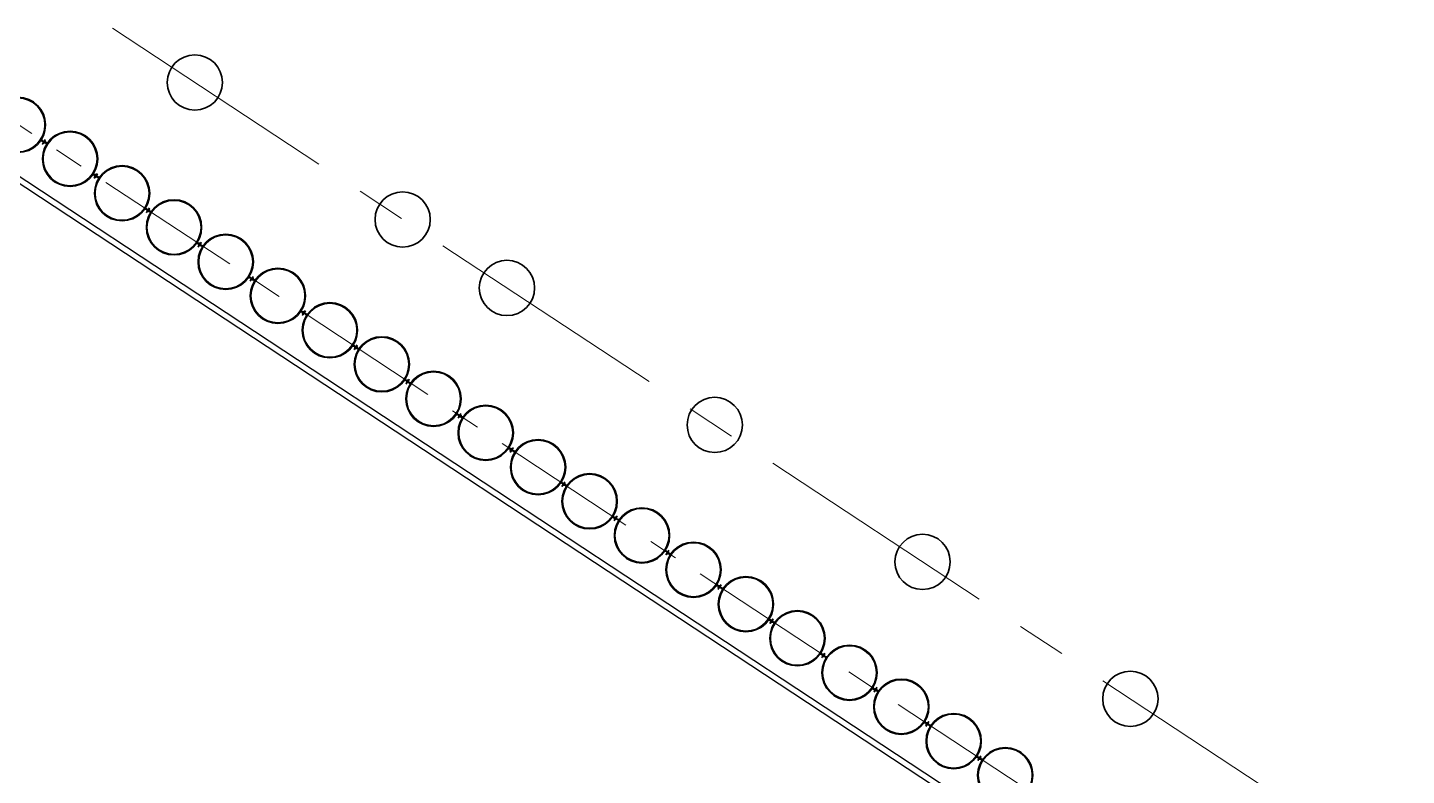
# Model space of a CAD drawing. Header units: millimetres. Extents: x 0 to 581027, y 0 to 6627194.
# Drawn here: x 580752.16 to 580787.59, y 6625571.87 to 6625591.09 of the extents above; entities that cross this region are included whole.
import ezdxf

# ---------------------------------------------------------------- set-up
doc = ezdxf.new("R2010")
doc.units = ezdxf.units.MM
doc.linetypes.add('CENTERX2', pattern=[20.32, 12.7, -2.54, 2.54, -2.54])
doc.linetypes.add('CONTINOUS', pattern=[0])
for name, color, linetype, lineweight in [('ГР_Верх_строение', 250, 'CONTINOUS', 30), ('ГР_Причал 4_фасон_проф_2415', 80, 'Continuous', 25), ('ГР_Причал 4_ШТС7_1а', 20, 'Continuous', 35), ('ГР_Причала 5 уч 2_СО10', 130, 'Continuous', 35), ('ГР_Разбивочная ось', 2, 'CENTERX2', 13), ('ГР_Фасонный профиль 2415', 3, 'Continuous', 35), ('ГР_Фасонный профиль 2416', 60, 'Continuous', 35), ('ГР_ШТС1_1а', 4, 'Continuous', 35), ('ГР_ШТС2_1а', 21, 'Continuous', 35), ('ГР_ШТС3д_1а', 111, 'Continuous', 35)]:
    doc.layers.add(name, color=color, linetype=linetype, lineweight=lineweight)
doc.layers.add('Этап 5.2 верхняя бровка', color=7, linetype='Continuous')
doc.layers.add('Этап 5.2 нижняя бровка', color=7, linetype='Continuous')

msp = doc.modelspace()

# ---------------------------------------------------------------- linework, layer by layer
at = {"layer": 'Defpoints', "ltscale": 0.5, "extrusion": (-3.16225e-05, -2.58101e-05, 1), "elevation": -3.288}
for points in [[(580752.55, 6625588.1), (580752.55, 6625588.1), (580752.55, 6625588.1), (580752.55, 6625588.1), (580752.63, 6625588.22)], [(580753.88, 6625587.22), (580753.88, 6625587.22), (580753.88, 6625587.22), (580753.88, 6625587.22), (580753.96, 6625587.34)], [(580755.22, 6625586.34), (580755.22, 6625586.34), (580755.22, 6625586.34), (580755.22, 6625586.34), (580755.3, 6625586.46)], [(580756.55, 6625585.46), (580756.55, 6625585.46), (580756.55, 6625585.46), (580756.55, 6625585.46), (580756.64, 6625585.58)], [(580757.89, 6625584.58), (580757.89, 6625584.58), (580757.89, 6625584.58), (580757.89, 6625584.58), (580757.97, 6625584.7)], [(580759.23, 6625583.7), (580759.23, 6625583.7), (580759.23, 6625583.7), (580759.23, 6625583.7), (580759.31, 6625583.82)], [(580760.56, 6625582.82), (580760.56, 6625582.82), (580760.56, 6625582.82), (580760.56, 6625582.82), (580760.64, 6625582.94)], [(580761.9, 6625581.94), (580761.9, 6625581.94), (580761.9, 6625581.94), (580761.9, 6625581.94), (580761.98, 6625582.06)], [(580763.23, 6625581.06), (580763.23, 6625581.06), (580763.23, 6625581.06), (580763.23, 6625581.06), (580763.31, 6625581.18)], [(580764.57, 6625580.18), (580764.57, 6625580.18), (580764.57, 6625580.18), (580764.57, 6625580.18), (580764.65, 6625580.3)], [(580765.9, 6625579.3), (580765.9, 6625579.3), (580765.9, 6625579.3), (580765.9, 6625579.3), (580765.98, 6625579.42)], [(580767.24, 6625578.42), (580767.24, 6625578.42), (580767.24, 6625578.42), (580767.24, 6625578.42), (580767.32, 6625578.54)], [(580768.57, 6625577.54), (580768.57, 6625577.54), (580768.57, 6625577.54), (580768.57, 6625577.54), (580768.65, 6625577.66)], [(580769.91, 6625576.66), (580769.91, 6625576.66), (580769.91, 6625576.66), (580769.91, 6625576.66), (580769.99, 6625576.78)], [(580771.24, 6625575.78), (580771.24, 6625575.78), (580771.24, 6625575.78), (580771.24, 6625575.78), (580771.33, 6625575.9)], [(580772.58, 6625574.9), (580772.58, 6625574.9), (580772.58, 6625574.9), (580772.58, 6625574.9), (580772.66, 6625575.02)], [(580773.92, 6625574.02), (580773.92, 6625574.02), (580773.92, 6625574.02), (580773.92, 6625574.02), (580774, 6625574.14)], [(580775.25, 6625573.14), (580775.25, 6625573.14), (580775.25, 6625573.14), (580775.25, 6625573.14), (580775.33, 6625573.26)], [(580776.59, 6625572.26), (580776.59, 6625572.26), (580776.59, 6625572.26), (580776.59, 6625572.26), (580776.67, 6625572.38)]]:
    msp.add_lwpolyline(points, dxfattribs=at)
at = {"layer": 'Defpoints', "ltscale": 0.5, "extrusion": (1.82928e-05, 5.32664e-05, 1), "elevation": 2.993}
for points in [[(580752.55, 6625588.1), (580752.55, 6625588.1), (580752.55, 6625588.1), (580752.55, 6625588.1), (580752.63, 6625588.22)], [(580756.55, 6625585.46), (580756.55, 6625585.46), (580756.55, 6625585.46), (580756.55, 6625585.46), (580756.64, 6625585.58)], [(580757.89, 6625584.58), (580757.89, 6625584.58), (580757.89, 6625584.58), (580757.89, 6625584.58), (580757.97, 6625584.7)], [(580761.9, 6625581.94), (580761.9, 6625581.94), (580761.9, 6625581.94), (580761.9, 6625581.94), (580761.98, 6625582.06)], [(580763.23, 6625581.06), (580763.23, 6625581.06), (580763.23, 6625581.06), (580763.23, 6625581.06), (580763.31, 6625581.18)], [(580772.58, 6625574.9), (580772.58, 6625574.9), (580772.58, 6625574.9), (580772.58, 6625574.9), (580772.66, 6625575.02)], [(580773.92, 6625574.02), (580773.92, 6625574.02), (580773.92, 6625574.02), (580773.92, 6625574.02), (580774, 6625574.14)]]:
    msp.add_lwpolyline(points, dxfattribs=at)
at = {"layer": 'Defpoints', "ltscale": 0.5, "extrusion": (1.66525e-07, 4.28526e-05, 1), "elevation": 1.231}
for points in [[(580753.88, 6625587.22), (580753.88, 6625587.22), (580753.88, 6625587.22), (580753.88, 6625587.22), (580753.97, 6625587.34)], [(580755.22, 6625586.34), (580755.22, 6625586.34), (580755.22, 6625586.34), (580755.22, 6625586.34), (580755.3, 6625586.46)], [(580759.23, 6625583.7), (580759.23, 6625583.7), (580759.23, 6625583.7), (580759.23, 6625583.7), (580759.31, 6625583.82)], [(580760.56, 6625582.82), (580760.56, 6625582.82), (580760.56, 6625582.82), (580760.56, 6625582.82), (580760.64, 6625582.94)], [(580764.57, 6625580.18), (580764.57, 6625580.18), (580764.57, 6625580.18), (580764.57, 6625580.18), (580764.65, 6625580.3)], [(580765.9, 6625579.3), (580765.9, 6625579.3), (580765.9, 6625579.3), (580765.9, 6625579.3), (580765.98, 6625579.42)], [(580769.91, 6625576.66), (580769.91, 6625576.66), (580769.91, 6625576.66), (580769.91, 6625576.66), (580769.99, 6625576.78)], [(580771.24, 6625575.78), (580771.24, 6625575.78), (580771.24, 6625575.78), (580771.24, 6625575.78), (580771.33, 6625575.9)], [(580775.25, 6625573.14), (580775.25, 6625573.14), (580775.25, 6625573.14), (580775.25, 6625573.14), (580775.33, 6625573.26)], [(580776.59, 6625572.26), (580776.59, 6625572.26), (580776.59, 6625572.26), (580776.59, 6625572.26), (580776.67, 6625572.38)]]:
    msp.add_lwpolyline(points, dxfattribs=at)
at = {"layer": 'Defpoints', "ltscale": 0.5, "extrusion": (-4.67312e-06, 9.10275e-06, 1), "elevation": -0.118}
for points in [[(580767.24, 6625578.42), (580767.24, 6625578.42), (580767.24, 6625578.42), (580767.24, 6625578.42), (580767.32, 6625578.54)], [(580768.57, 6625577.54), (580768.57, 6625577.54), (580768.57, 6625577.54), (580768.57, 6625577.54), (580768.65, 6625577.66)]]:
    msp.add_lwpolyline(points, dxfattribs=at)
at = {"layer": 'ГР_Верх_строение', "color": 6, "ltscale": 10, "elevation": 0}
msp.add_lwpolyline([(580875.68, 6625540.31), (580823.2, 6625540.31), (580560.198, 6625713.617)], dxfattribs=at)
at = {"layer": 'ГР_Причал 4_фасон_проф_2415', "extrusion": (-4.67312e-06, 9.10275e-06, 1), "elevation": -0.118}
for points in [[(580767.26, 6625578.48, 0.414214), (580767.26, 6625578.47), (580767.27, 6625578.47, 0.376367), (580767.27, 6625578.47), (580767.27, 6625578.47, -0.57735), (580767.28, 6625578.47), (580767.33, 6625578.44, -0.339454), (580767.34, 6625578.43), (580767.34, 6625578.43, 0.339454), (580767.34, 6625578.42, 0.414214), (580767.35, 6625578.42, -0.135884), (580767.35, 6625578.43, -0.135884), (580767.36, 6625578.45, 0.414214), (580767.36, 6625578.45, 0.339454), (580767.35, 6625578.45), (580767.35, 6625578.45, -0.339454), (580767.34, 6625578.45), (580767.28, 6625578.48, -0.57735), (580767.28, 6625578.49), (580767.29, 6625578.49, 0.287204), (580767.29, 6625578.5), (580767.28, 6625578.5, 0.414214), (580767.27, 6625578.5)], [(580768.62, 6625577.58, -0.414214), (580768.61, 6625577.58), (580768.6, 6625577.58, -0.376367), (580768.61, 6625577.59), (580768.61, 6625577.59, 0.57735), (580768.61, 6625577.6), (580768.55, 6625577.64, 0.339454), (580768.55, 6625577.63), (580768.54, 6625577.63, -0.339454), (580768.53, 6625577.63, -0.414214), (580768.53, 6625577.64, 0.135884), (580768.54, 6625577.65, 0.135884), (580768.55, 6625577.66, -0.414214), (580768.55, 6625577.67, -0.339454), (580768.56, 6625577.65), (580768.56, 6625577.65, 0.339454), (580768.56, 6625577.65), (580768.62, 6625577.61, 0.57735), (580768.62, 6625577.61), (580768.62, 6625577.61, -0.287204), (580768.63, 6625577.62), (580768.63, 6625577.61, -0.414214), (580768.63, 6625577.6)]]:
    msp.add_lwpolyline(points, format="xyb", close=True, dxfattribs=at)
at = {"layer": 'ГР_Причал 4_ШТС7_1а', "extrusion": (-4.67312e-06, 9.10275e-06, 1)}
for radius in [0.71, 0.694]:
    msp.add_circle((580767.95, 6625578.04, -0.12), radius, dxfattribs=at)
at = {"layer": 'ГР_Причала 5 уч 2_СО10', "ltscale": 100, "extrusion": (1.84014e-06, -1.21471e-06, 1)}
for centre in [(580756.46, 6625589.68, 0.11), (580761.8, 6625586.16, 0.11), (580764.48, 6625584.4, 0.11), (580769.82, 6625580.88, 0.11), (580775.16, 6625577.36, 0.11), (580780.5, 6625573.84, 0.11)]:
    msp.add_circle(centre, 0.71, dxfattribs=at)
at = {"layer": 'ГР_Разбивочная ось', "ltscale": 0.5, "elevation": 0}
msp.add_lwpolyline([(580810.55, 6625554.04), (580563.28, 6625716.98)], dxfattribs=at)
at = {"layer": 'ГР_Разбивочная ось', "ltscale": 0.3, "elevation": 0}
msp.add_lwpolyline([(580880.21, 6625541.41), (580823.53, 6625541.41), (580561.41, 6625714.14)], dxfattribs=at)
at = {"layer": 'ГР_Фасонный профиль 2415', "extrusion": (1.82928e-05, 5.32664e-05, 1), "elevation": 2.993}
for points in [[(580752.59, 6625588.14, -0.414214), (580752.58, 6625588.14), (580752.58, 6625588.14, -0.376367), (580752.58, 6625588.15), (580752.58, 6625588.15, 0.57735), (580752.58, 6625588.16), (580752.53, 6625588.2, 0.339454), (580752.52, 6625588.19), (580752.52, 6625588.19, -0.339454), (580752.51, 6625588.19, -0.414214), (580752.5, 6625588.2, 0.135884), (580752.52, 6625588.21, 0.135884), (580752.52, 6625588.22, -0.414214), (580752.53, 6625588.23, -0.339454), (580752.53, 6625588.21), (580752.53, 6625588.21, 0.339454), (580752.53, 6625588.21), (580752.59, 6625588.17, 0.57735), (580752.6, 6625588.17), (580752.6, 6625588.17, -0.287204), (580752.6, 6625588.18), (580752.6, 6625588.17, -0.414214), (580752.61, 6625588.16)], [(580756.58, 6625585.52, 0.414214), (580756.58, 6625585.51), (580756.58, 6625585.51, 0.376367), (580756.59, 6625585.51), (580756.59, 6625585.51, -0.57735), (580756.59, 6625585.51), (580756.65, 6625585.48, -0.339454), (580756.65, 6625585.47), (580756.65, 6625585.47, 0.339454), (580756.66, 6625585.46, 0.414214), (580756.66, 6625585.46, -0.135884), (580756.67, 6625585.47, -0.135884), (580756.68, 6625585.49, 0.414214), (580756.68, 6625585.49, 0.339454), (580756.67, 6625585.49), (580756.66, 6625585.49, -0.339454), (580756.66, 6625585.49), (580756.6, 6625585.52, -0.57735), (580756.6, 6625585.53), (580756.6, 6625585.53, 0.287204), (580756.61, 6625585.54), (580756.6, 6625585.54, 0.414214), (580756.59, 6625585.54)], [(580757.94, 6625584.62, -0.414214), (580757.93, 6625584.62), (580757.92, 6625584.62, -0.376367), (580757.92, 6625584.63), (580757.93, 6625584.63, 0.57735), (580757.93, 6625584.64), (580757.87, 6625584.68, 0.339454), (580757.86, 6625584.67), (580757.86, 6625584.67, -0.339454), (580757.85, 6625584.67, -0.414214), (580757.85, 6625584.68, 0.135884), (580757.86, 6625584.69, 0.135884), (580757.86, 6625584.7, -0.414214), (580757.87, 6625584.71, -0.339454), (580757.87, 6625584.69), (580757.87, 6625584.69, 0.339454), (580757.87, 6625584.69), (580757.93, 6625584.65, 0.57735), (580757.94, 6625584.65), (580757.94, 6625584.65, -0.287204), (580757.94, 6625584.66), (580757.95, 6625584.65, -0.414214), (580757.95, 6625584.64)], [(580761.92, 6625582, 0.414214), (580761.92, 6625581.99), (580761.93, 6625581.99, 0.376367), (580761.93, 6625581.99), (580761.93, 6625581.99, -0.57735), (580761.94, 6625581.99), (580761.99, 6625581.96, -0.339454), (580761.99, 6625581.95), (580761.99, 6625581.95, 0.339454), (580762, 6625581.94, 0.414214), (580762, 6625581.94, -0.135884), (580762.01, 6625581.95, -0.135884), (580762.02, 6625581.96, 0.414214), (580762.02, 6625581.97, 0.339454), (580762.01, 6625581.97), (580762.01, 6625581.97, -0.339454), (580762, 6625581.97), (580761.94, 6625582, -0.57735), (580761.94, 6625582.01), (580761.95, 6625582.01, 0.287204), (580761.95, 6625582.02), (580761.94, 6625582.02, 0.414214), (580761.93, 6625582.02)], [(580763.28, 6625581.1, -0.414214), (580763.27, 6625581.1), (580763.26, 6625581.1, -0.376367), (580763.26, 6625581.11), (580763.27, 6625581.11, 0.57735), (580763.27, 6625581.12), (580763.21, 6625581.16, 0.339454), (580763.2, 6625581.15), (580763.2, 6625581.15, -0.339454), (580763.19, 6625581.15, -0.414214), (580763.19, 6625581.16, 0.135884), (580763.2, 6625581.17, 0.135884), (580763.21, 6625581.18, -0.414214), (580763.21, 6625581.19, -0.339454), (580763.22, 6625581.17), (580763.21, 6625581.17, 0.339454), (580763.22, 6625581.17), (580763.27, 6625581.13, 0.57735), (580763.28, 6625581.13), (580763.28, 6625581.13, -0.287204), (580763.28, 6625581.14), (580763.29, 6625581.13, -0.414214), (580763.29, 6625581.12)], [(580772.6, 6625574.96, 0.414214), (580772.61, 6625574.95), (580772.61, 6625574.95, 0.376367), (580772.61, 6625574.95), (580772.61, 6625574.95, -0.57735), (580772.62, 6625574.95), (580772.68, 6625574.92, -0.339454), (580772.68, 6625574.91), (580772.68, 6625574.91, 0.339454), (580772.68, 6625574.9, 0.414214), (580772.69, 6625574.9, -0.135884), (580772.69, 6625574.91, -0.135884), (580772.7, 6625574.92, 0.414214), (580772.7, 6625574.93, 0.339454), (580772.69, 6625574.93), (580772.69, 6625574.93, -0.339454), (580772.68, 6625574.93), (580772.63, 6625574.96, -0.57735), (580772.63, 6625574.97), (580772.63, 6625574.97, 0.287204), (580772.63, 6625574.98), (580772.63, 6625574.98, 0.414214), (580772.62, 6625574.98)], [(580773.96, 6625574.06, -0.414214), (580773.95, 6625574.06), (580773.95, 6625574.06, -0.376367), (580773.95, 6625574.07), (580773.95, 6625574.07, 0.57735), (580773.95, 6625574.08), (580773.89, 6625574.11, 0.339454), (580773.89, 6625574.11), (580773.89, 6625574.11, -0.339454), (580773.87, 6625574.11, -0.414214), (580773.87, 6625574.12, 0.135884), (580773.88, 6625574.13, 0.135884), (580773.89, 6625574.14, -0.414214), (580773.9, 6625574.15, -0.339454), (580773.9, 6625574.13), (580773.9, 6625574.13, 0.339454), (580773.9, 6625574.12), (580773.96, 6625574.09, 0.57735), (580773.96, 6625574.09), (580773.96, 6625574.09, -0.287204), (580773.97, 6625574.1), (580773.97, 6625574.09, -0.414214), (580773.97, 6625574.08)]]:
    msp.add_lwpolyline(points, format="xyb", close=True, dxfattribs=at)
at = {"layer": 'ГР_Фасонный профиль 2415', "extrusion": (1.66525e-07, 4.28526e-05, 1), "elevation": 1.231}
for points in [[(580753.91, 6625587.28, 0.414214), (580753.91, 6625587.27), (580753.91, 6625587.27, 0.376367), (580753.92, 6625587.27), (580753.92, 6625587.27, -0.57735), (580753.92, 6625587.28), (580753.98, 6625587.24, -0.339454), (580753.98, 6625587.23), (580753.98, 6625587.23, 0.339454), (580753.99, 6625587.22, 0.414214), (580753.99, 6625587.22, -0.135884), (580754, 6625587.23, -0.135884), (580754.01, 6625587.25, 0.414214), (580754.01, 6625587.25, 0.339454), (580754, 6625587.25), (580753.99, 6625587.25, -0.339454), (580753.99, 6625587.25), (580753.93, 6625587.29, -0.57735), (580753.93, 6625587.29), (580753.93, 6625587.29, 0.287204), (580753.93, 6625587.3), (580753.93, 6625587.3, 0.414214), (580753.92, 6625587.3)], [(580755.27, 6625586.38, -0.414214), (580755.25, 6625586.38), (580755.25, 6625586.38, -0.376367), (580755.25, 6625586.39), (580755.25, 6625586.39, 0.57735), (580755.25, 6625586.4), (580755.2, 6625586.44, 0.339454), (580755.19, 6625586.43), (580755.19, 6625586.43, -0.339454), (580755.18, 6625586.43, -0.414214), (580755.18, 6625586.44, 0.135884), (580755.19, 6625586.45, 0.135884), (580755.19, 6625586.46, -0.414214), (580755.2, 6625586.47, -0.339454), (580755.2, 6625586.45), (580755.2, 6625586.45, 0.339454), (580755.2, 6625586.45), (580755.26, 6625586.41, 0.57735), (580755.27, 6625586.41), (580755.27, 6625586.41, -0.287204), (580755.27, 6625586.42), (580755.28, 6625586.41, -0.414214), (580755.28, 6625586.4)], [(580759.25, 6625583.76, 0.414214), (580759.25, 6625583.75), (580759.26, 6625583.75, 0.376367), (580759.26, 6625583.75), (580759.26, 6625583.75, -0.57735), (580759.26, 6625583.76), (580759.32, 6625583.72, -0.339454), (580759.32, 6625583.71), (580759.32, 6625583.71, 0.339454), (580759.33, 6625583.7, 0.414214), (580759.33, 6625583.7, -0.135884), (580759.34, 6625583.71, -0.135884), (580759.35, 6625583.73, 0.414214), (580759.35, 6625583.73, 0.339454), (580759.34, 6625583.73), (580759.33, 6625583.73, -0.339454), (580759.33, 6625583.73), (580759.27, 6625583.77, -0.57735), (580759.27, 6625583.77), (580759.28, 6625583.77, 0.287204), (580759.28, 6625583.78), (580759.27, 6625583.78, 0.414214), (580759.26, 6625583.78)], [(580760.61, 6625582.86, -0.414214), (580760.6, 6625582.86), (580760.59, 6625582.86, -0.376367), (580760.59, 6625582.87), (580760.6, 6625582.87, 0.57735), (580760.6, 6625582.88), (580760.54, 6625582.92, 0.339454), (580760.53, 6625582.91), (580760.53, 6625582.91, -0.339454), (580760.52, 6625582.91, -0.414214), (580760.52, 6625582.92, 0.135884), (580760.53, 6625582.93, 0.135884), (580760.54, 6625582.94, -0.414214), (580760.54, 6625582.95, -0.339454), (580760.54, 6625582.93), (580760.54, 6625582.93, 0.339454), (580760.55, 6625582.93), (580760.6, 6625582.89, 0.57735), (580760.61, 6625582.89), (580760.61, 6625582.89, -0.287204), (580760.61, 6625582.9), (580760.62, 6625582.89, -0.414214), (580760.62, 6625582.88)], [(580764.59, 6625580.24, 0.414214), (580764.59, 6625580.23), (580764.6, 6625580.23, 0.376367), (580764.6, 6625580.23), (580764.6, 6625580.23, -0.57735), (580764.61, 6625580.23), (580764.66, 6625580.2, -0.339454), (580764.67, 6625580.19), (580764.66, 6625580.19, 0.339454), (580764.67, 6625580.18, 0.414214), (580764.67, 6625580.18, -0.135884), (580764.68, 6625580.19, -0.135884), (580764.69, 6625580.21, 0.414214), (580764.69, 6625580.21, 0.339454), (580764.68, 6625580.21), (580764.68, 6625580.21, -0.339454), (580764.67, 6625580.21), (580764.61, 6625580.24, -0.57735), (580764.61, 6625580.25), (580764.62, 6625580.25, 0.287204), (580764.62, 6625580.26), (580764.61, 6625580.26, 0.414214), (580764.6, 6625580.26)], [(580765.95, 6625579.34, -0.414214), (580765.94, 6625579.34), (580765.93, 6625579.34, -0.376367), (580765.93, 6625579.35), (580765.94, 6625579.35, 0.57735), (580765.94, 6625579.36), (580765.88, 6625579.4, 0.339454), (580765.87, 6625579.39), (580765.87, 6625579.39, -0.339454), (580765.86, 6625579.39, -0.414214), (580765.86, 6625579.4, 0.135884), (580765.87, 6625579.41, 0.135884), (580765.88, 6625579.42, -0.414214), (580765.88, 6625579.43, -0.339454), (580765.89, 6625579.41), (580765.89, 6625579.41, 0.339454), (580765.89, 6625579.41), (580765.94, 6625579.37, 0.57735), (580765.95, 6625579.37), (580765.95, 6625579.37, -0.287204), (580765.95, 6625579.38), (580765.96, 6625579.37, -0.414214), (580765.96, 6625579.36)], [(580769.93, 6625576.72, 0.414214), (580769.93, 6625576.71), (580769.94, 6625576.71, 0.376367), (580769.94, 6625576.71), (580769.94, 6625576.71, -0.57735), (580769.95, 6625576.71), (580770.01, 6625576.68, -0.339454), (580770.01, 6625576.67), (580770.01, 6625576.67, 0.339454), (580770.01, 6625576.66, 0.414214), (580770.02, 6625576.66, -0.135884), (580770.02, 6625576.67, -0.135884), (580770.03, 6625576.68, 0.414214), (580770.03, 6625576.69, 0.339454), (580770.02, 6625576.69), (580770.02, 6625576.69, -0.339454), (580770.01, 6625576.69), (580769.95, 6625576.72, -0.57735), (580769.96, 6625576.73), (580769.96, 6625576.73, 0.287204), (580769.96, 6625576.74), (580769.96, 6625576.74, 0.414214), (580769.94, 6625576.74)], [(580771.29, 6625575.82, -0.414214), (580771.28, 6625575.82), (580771.28, 6625575.82, -0.376367), (580771.28, 6625575.83), (580771.28, 6625575.83, 0.57735), (580771.28, 6625575.84), (580771.22, 6625575.88, 0.339454), (580771.22, 6625575.87), (580771.21, 6625575.87, -0.339454), (580771.2, 6625575.87, -0.414214), (580771.2, 6625575.88, 0.135884), (580771.21, 6625575.89, 0.135884), (580771.22, 6625575.9, -0.414214), (580771.22, 6625575.91, -0.339454), (580771.23, 6625575.89), (580771.23, 6625575.89, 0.339454), (580771.23, 6625575.89), (580771.29, 6625575.85, 0.57735), (580771.29, 6625575.85), (580771.29, 6625575.85, -0.287204), (580771.3, 6625575.86), (580771.3, 6625575.85, -0.414214), (580771.3, 6625575.84)], [(580775.27, 6625573.2, 0.414214), (580775.28, 6625573.19), (580775.28, 6625573.19, 0.376367), (580775.28, 6625573.19), (580775.28, 6625573.19, -0.57735), (580775.29, 6625573.19), (580775.35, 6625573.16, -0.339454), (580775.35, 6625573.15), (580775.35, 6625573.15, 0.339454), (580775.35, 6625573.14, 0.414214), (580775.36, 6625573.14, -0.135884), (580775.36, 6625573.15, -0.135884), (580775.38, 6625573.16, 0.414214), (580775.37, 6625573.17, 0.339454), (580775.36, 6625573.17), (580775.36, 6625573.17, -0.339454), (580775.35, 6625573.17), (580775.3, 6625573.2, -0.57735), (580775.3, 6625573.21), (580775.3, 6625573.21, 0.287204), (580775.3, 6625573.22), (580775.3, 6625573.22, 0.414214), (580775.29, 6625573.22)], [(580776.63, 6625572.3, -0.414214), (580776.62, 6625572.3), (580776.62, 6625572.3, -0.376367), (580776.62, 6625572.31), (580776.62, 6625572.31, 0.57735), (580776.62, 6625572.32), (580776.56, 6625572.35, 0.339454), (580776.56, 6625572.35), (580776.56, 6625572.35, -0.339454), (580776.54, 6625572.35, -0.414214), (580776.54, 6625572.36, 0.135884), (580776.56, 6625572.37, 0.135884), (580776.56, 6625572.38, -0.414214), (580776.57, 6625572.39, -0.339454), (580776.57, 6625572.37), (580776.57, 6625572.37, 0.339454), (580776.57, 6625572.36), (580776.63, 6625572.33, 0.57735), (580776.63, 6625572.33), (580776.64, 6625572.33, -0.287204), (580776.64, 6625572.34), (580776.64, 6625572.33, -0.414214), (580776.64, 6625572.32)]]:
    msp.add_lwpolyline(points, format="xyb", close=True, dxfattribs=at)
at = {"layer": 'ГР_Фасонный профиль 2416', "extrusion": (-3.16225e-05, -2.58101e-05, 1), "elevation": -3.288}
for points in [[(580752.6, 6625588.15), (580752.6, 6625588.14, -0.414214), (580752.58, 6625588.14), (580752.58, 6625588.14, -0.482551), (580752.58, 6625588.15), (580752.58, 6625588.15, 0.414214), (580752.58, 6625588.15), (580752.58, 6625588.16, 0.414214), (580752.57, 6625588.15), (580752.57, 6625588.15, 0.414214), (580752.57, 6625588.13), (580752.58, 6625588.13, 0.296184), (580752.6, 6625588.13, -0.414214), (580752.62, 6625588.13), (580752.64, 6625588.12, -0.339454), (580752.65, 6625588.11), (580752.65, 6625588.11, 0.339454), (580752.65, 6625588.1, 0.414214), (580752.66, 6625588.1, -0.135884), (580752.66, 6625588.11, -0.135884), (580752.67, 6625588.13, 0.414214), (580752.67, 6625588.13, 0.339454), (580752.66, 6625588.13), (580752.66, 6625588.13, -0.339454), (580752.65, 6625588.13), (580752.63, 6625588.14, -0.414214), (580752.63, 6625588.16, 0.296184), (580752.62, 6625588.18), (580752.61, 6625588.19, 0.414214), (580752.59, 6625588.18), (580752.59, 6625588.18, 0.414214), (580752.59, 6625588.17), (580752.59, 6625588.17, 0.414214), (580752.6, 6625588.17), (580752.6, 6625588.18, -0.482551), (580752.6, 6625588.18), (580752.61, 6625588.17, -0.414214), (580752.61, 6625588.16)], [(580753.91, 6625587.29), (580753.9, 6625587.28, 0.414214), (580753.9, 6625587.27), (580753.91, 6625587.26, 0.482551), (580753.92, 6625587.27), (580753.92, 6625587.27, -0.414214), (580753.92, 6625587.27), (580753.92, 6625587.27, -0.414214), (580753.93, 6625587.26), (580753.93, 6625587.26, -0.414214), (580753.9, 6625587.25), (580753.9, 6625587.26, -0.296184), (580753.89, 6625587.28, 0.414214), (580753.88, 6625587.3), (580753.86, 6625587.32, 0.339454), (580753.86, 6625587.31), (580753.85, 6625587.31, -0.339454), (580753.84, 6625587.31, -0.414214), (580753.84, 6625587.32, 0.135884), (580753.85, 6625587.33, 0.135884), (580753.86, 6625587.34, -0.414214), (580753.86, 6625587.35, -0.339454), (580753.87, 6625587.33), (580753.87, 6625587.33, 0.339454), (580753.87, 6625587.33), (580753.89, 6625587.31, 0.414214), (580753.91, 6625587.32, -0.296184), (580753.94, 6625587.31), (580753.94, 6625587.31, -0.414214), (580753.95, 6625587.29), (580753.95, 6625587.29, -0.414214), (580753.93, 6625587.29), (580753.93, 6625587.29, -0.414214), (580753.93, 6625587.29), (580753.93, 6625587.3, 0.482551), (580753.93, 6625587.3), (580753.93, 6625587.3, 0.414214), (580753.92, 6625587.3)], [(580755.28, 6625586.39), (580755.27, 6625586.38, -0.414214), (580755.25, 6625586.38), (580755.25, 6625586.38, -0.482551), (580755.25, 6625586.39), (580755.25, 6625586.39, 0.414214), (580755.25, 6625586.39), (580755.25, 6625586.4, 0.414214), (580755.24, 6625586.39), (580755.24, 6625586.39, 0.414214), (580755.24, 6625586.37), (580755.25, 6625586.37, 0.296184), (580755.27, 6625586.37, -0.414214), (580755.29, 6625586.37), (580755.32, 6625586.36, -0.339454), (580755.32, 6625586.35), (580755.32, 6625586.35, 0.339454), (580755.32, 6625586.34, 0.414214), (580755.33, 6625586.34, -0.135884), (580755.33, 6625586.35, -0.135884), (580755.34, 6625586.37, 0.414214), (580755.34, 6625586.37, 0.339454), (580755.33, 6625586.37), (580755.33, 6625586.37, -0.339454), (580755.32, 6625586.37), (580755.3, 6625586.38, -0.414214), (580755.3, 6625586.4, 0.296184), (580755.29, 6625586.42), (580755.28, 6625586.43, 0.414214), (580755.26, 6625586.42), (580755.26, 6625586.42, 0.414214), (580755.26, 6625586.41), (580755.26, 6625586.41, 0.414214), (580755.27, 6625586.41), (580755.27, 6625586.42, -0.482551), (580755.27, 6625586.42), (580755.28, 6625586.41, -0.414214), (580755.28, 6625586.4)], [(580756.58, 6625585.53), (580756.57, 6625585.52, 0.414214), (580756.58, 6625585.51), (580756.58, 6625585.5, 0.482551), (580756.59, 6625585.51), (580756.59, 6625585.51, -0.414214), (580756.59, 6625585.51), (580756.59, 6625585.51, -0.414214), (580756.6, 6625585.5), (580756.6, 6625585.5, -0.414214), (580756.57, 6625585.49), (580756.57, 6625585.5, -0.296184), (580756.56, 6625585.52, 0.414214), (580756.55, 6625585.54), (580756.53, 6625585.56, 0.339454), (580756.53, 6625585.55), (580756.52, 6625585.55, -0.339454), (580756.51, 6625585.55, -0.414214), (580756.51, 6625585.56, 0.135884), (580756.52, 6625585.57, 0.135884), (580756.53, 6625585.58, -0.414214), (580756.53, 6625585.59, -0.339454), (580756.54, 6625585.57), (580756.54, 6625585.57, 0.339454), (580756.54, 6625585.57), (580756.56, 6625585.55, 0.414214), (580756.58, 6625585.55, -0.296184), (580756.61, 6625585.55), (580756.61, 6625585.55, -0.414214), (580756.62, 6625585.53), (580756.62, 6625585.53, -0.414214), (580756.61, 6625585.53), (580756.6, 6625585.53, -0.414214), (580756.6, 6625585.53), (580756.61, 6625585.54, 0.482551), (580756.6, 6625585.54), (580756.6, 6625585.54, 0.414214), (580756.59, 6625585.54)], [(580757.95, 6625584.63), (580757.94, 6625584.62, -0.414214), (580757.93, 6625584.62), (580757.92, 6625584.62, -0.482551), (580757.92, 6625584.63), (580757.92, 6625584.63, 0.414214), (580757.92, 6625584.63), (580757.92, 6625584.64, 0.414214), (580757.91, 6625584.63), (580757.91, 6625584.63, 0.414214), (580757.91, 6625584.61), (580757.92, 6625584.61, 0.296184), (580757.94, 6625584.61, -0.414214), (580757.96, 6625584.61), (580757.99, 6625584.6, -0.339454), (580757.99, 6625584.59), (580757.99, 6625584.59, 0.339454), (580757.99, 6625584.58, 0.414214), (580758, 6625584.58, -0.135884), (580758, 6625584.59, -0.135884), (580758.01, 6625584.61, 0.414214), (580758.01, 6625584.61, 0.339454), (580758, 6625584.61), (580758, 6625584.61, -0.339454), (580757.99, 6625584.61), (580757.97, 6625584.62, -0.414214), (580757.97, 6625584.64, 0.296184), (580757.96, 6625584.66), (580757.95, 6625584.67, 0.414214), (580757.93, 6625584.66), (580757.93, 6625584.66, 0.414214), (580757.93, 6625584.65), (580757.93, 6625584.65, 0.414214), (580757.94, 6625584.65), (580757.94, 6625584.66, -0.482551), (580757.95, 6625584.66), (580757.95, 6625584.65, -0.414214), (580757.95, 6625584.64)], [(580759.25, 6625583.77), (580759.24, 6625583.76, 0.414214), (580759.25, 6625583.75), (580759.25, 6625583.74, 0.482551), (580759.26, 6625583.75), (580759.26, 6625583.75, -0.414214), (580759.26, 6625583.75), (580759.27, 6625583.75, -0.414214), (580759.27, 6625583.74), (580759.27, 6625583.74, -0.414214), (580759.25, 6625583.73), (580759.24, 6625583.74, -0.296184), (580759.23, 6625583.76, 0.414214), (580759.23, 6625583.78), (580759.2, 6625583.8, 0.339454), (580759.2, 6625583.79), (580759.2, 6625583.79, -0.339454), (580759.18, 6625583.79, -0.414214), (580759.18, 6625583.8, 0.135884), (580759.19, 6625583.81, 0.135884), (580759.2, 6625583.82, -0.414214), (580759.21, 6625583.83, -0.339454), (580759.21, 6625583.81), (580759.21, 6625583.81, 0.339454), (580759.21, 6625583.81), (580759.23, 6625583.79, 0.414214), (580759.25, 6625583.79, -0.296184), (580759.28, 6625583.79), (580759.28, 6625583.79, -0.414214), (580759.29, 6625583.77), (580759.29, 6625583.77, -0.414214), (580759.28, 6625583.77), (580759.27, 6625583.77, -0.414214), (580759.27, 6625583.77), (580759.28, 6625583.78, 0.482551), (580759.28, 6625583.78), (580759.27, 6625583.78, 0.414214), (580759.26, 6625583.78)], [(580760.62, 6625582.87), (580760.61, 6625582.86, -0.414214), (580760.6, 6625582.86), (580760.59, 6625582.86, -0.482551), (580760.59, 6625582.87), (580760.59, 6625582.87, 0.414214), (580760.59, 6625582.87), (580760.59, 6625582.88, 0.414214), (580760.58, 6625582.87), (580760.58, 6625582.87, 0.414214), (580760.58, 6625582.85), (580760.59, 6625582.85, 0.296184), (580760.61, 6625582.85, -0.414214), (580760.64, 6625582.85), (580760.66, 6625582.84, -0.339454), (580760.66, 6625582.83), (580760.66, 6625582.83, 0.339454), (580760.66, 6625582.82, 0.414214), (580760.67, 6625582.82, -0.135884), (580760.67, 6625582.83, -0.135884), (580760.69, 6625582.85, 0.414214), (580760.68, 6625582.85, 0.339454), (580760.67, 6625582.85), (580760.67, 6625582.85, -0.339454), (580760.66, 6625582.85), (580760.64, 6625582.86, -0.414214), (580760.64, 6625582.88, 0.296184), (580760.63, 6625582.9), (580760.62, 6625582.91, 0.414214), (580760.6, 6625582.9), (580760.6, 6625582.9, 0.414214), (580760.6, 6625582.89), (580760.61, 6625582.89, 0.414214), (580760.61, 6625582.89), (580760.61, 6625582.9, -0.482551), (580760.62, 6625582.9), (580760.62, 6625582.89, -0.414214), (580760.62, 6625582.88)], [(580761.92, 6625582.01), (580761.91, 6625582, 0.414214), (580761.92, 6625581.99), (580761.92, 6625581.98, 0.482551), (580761.93, 6625581.99), (580761.93, 6625581.99, -0.414214), (580761.93, 6625581.99), (580761.94, 6625581.99, -0.414214), (580761.94, 6625581.98), (580761.94, 6625581.98, -0.414214), (580761.92, 6625581.97), (580761.91, 6625581.98, -0.296184), (580761.9, 6625582, 0.414214), (580761.9, 6625582.02), (580761.87, 6625582.04, 0.339454), (580761.87, 6625582.03), (580761.87, 6625582.03, -0.339454), (580761.85, 6625582.03, -0.414214), (580761.85, 6625582.04, 0.135884), (580761.87, 6625582.05, 0.135884), (580761.87, 6625582.06, -0.414214), (580761.88, 6625582.07, -0.339454), (580761.88, 6625582.05), (580761.88, 6625582.05, 0.339454), (580761.88, 6625582.05), (580761.9, 6625582.03, 0.414214), (580761.92, 6625582.03, -0.296184), (580761.95, 6625582.03), (580761.95, 6625582.03, -0.414214), (580761.96, 6625582.01), (580761.96, 6625582.01, -0.414214), (580761.95, 6625582.01), (580761.94, 6625582.01, -0.414214), (580761.94, 6625582.01), (580761.95, 6625582.02, 0.482551), (580761.95, 6625582.02), (580761.94, 6625582.02, 0.414214), (580761.93, 6625582.02)], [(580763.29, 6625581.11), (580763.28, 6625581.1, -0.414214), (580763.27, 6625581.1), (580763.26, 6625581.1, -0.482551), (580763.26, 6625581.11), (580763.27, 6625581.11, 0.414214), (580763.27, 6625581.11), (580763.26, 6625581.12, 0.414214), (580763.25, 6625581.11), (580763.25, 6625581.11, 0.414214), (580763.26, 6625581.09), (580763.26, 6625581.09, 0.296184), (580763.29, 6625581.09, -0.414214), (580763.31, 6625581.09), (580763.33, 6625581.08, -0.339454), (580763.33, 6625581.07), (580763.33, 6625581.07, 0.339454), (580763.33, 6625581.06, 0.414214), (580763.34, 6625581.06, -0.135884), (580763.34, 6625581.07, -0.135884), (580763.36, 6625581.08, 0.414214), (580763.36, 6625581.09, 0.339454), (580763.34, 6625581.09), (580763.34, 6625581.09, -0.339454), (580763.33, 6625581.09), (580763.31, 6625581.1, -0.414214), (580763.31, 6625581.12, 0.296184), (580763.3, 6625581.14), (580763.29, 6625581.15, 0.414214), (580763.27, 6625581.14), (580763.27, 6625581.14, 0.414214), (580763.27, 6625581.13), (580763.28, 6625581.13, 0.414214), (580763.28, 6625581.13), (580763.28, 6625581.14, -0.482551), (580763.29, 6625581.14), (580763.29, 6625581.13, -0.414214), (580763.29, 6625581.12)], [(580764.59, 6625580.25), (580764.59, 6625580.24, 0.414214), (580764.59, 6625580.23), (580764.59, 6625580.22, 0.482551), (580764.6, 6625580.23), (580764.6, 6625580.23, -0.414214), (580764.6, 6625580.23), (580764.61, 6625580.23, -0.414214), (580764.61, 6625580.22), (580764.61, 6625580.22, -0.414214), (580764.59, 6625580.21), (580764.58, 6625580.22, -0.296184), (580764.57, 6625580.24, 0.414214), (580764.57, 6625580.26), (580764.55, 6625580.28, 0.339454), (580764.54, 6625580.27), (580764.54, 6625580.27, -0.339454), (580764.52, 6625580.27, -0.414214), (580764.52, 6625580.28, 0.135884), (580764.54, 6625580.29, 0.135884), (580764.54, 6625580.3, -0.414214), (580764.55, 6625580.31, -0.339454), (580764.55, 6625580.29), (580764.55, 6625580.29, 0.339454), (580764.55, 6625580.29), (580764.57, 6625580.27, 0.414214), (580764.59, 6625580.27, -0.296184), (580764.62, 6625580.27), (580764.62, 6625580.27, -0.414214), (580764.63, 6625580.25), (580764.63, 6625580.25, -0.414214), (580764.62, 6625580.25), (580764.62, 6625580.25, -0.414214), (580764.61, 6625580.25), (580764.62, 6625580.25, 0.482551), (580764.62, 6625580.26), (580764.61, 6625580.26, 0.414214), (580764.6, 6625580.26)], [(580765.96, 6625579.35), (580765.95, 6625579.34, -0.414214), (580765.94, 6625579.34), (580765.93, 6625579.34, -0.482551), (580765.93, 6625579.35), (580765.94, 6625579.35, 0.414214), (580765.94, 6625579.35), (580765.93, 6625579.36, 0.414214), (580765.92, 6625579.35), (580765.92, 6625579.35, 0.414214), (580765.93, 6625579.33), (580765.93, 6625579.33, 0.296184), (580765.96, 6625579.33, -0.414214), (580765.98, 6625579.33), (580766, 6625579.32, -0.339454), (580766, 6625579.31), (580766, 6625579.31, 0.339454), (580766, 6625579.3, 0.414214), (580766.01, 6625579.3, -0.135884), (580766.01, 6625579.31, -0.135884), (580766.03, 6625579.32, 0.414214), (580766.03, 6625579.33, 0.339454), (580766.01, 6625579.33), (580766.01, 6625579.33, -0.339454), (580766.01, 6625579.33), (580765.98, 6625579.34, -0.414214), (580765.98, 6625579.36, 0.296184), (580765.97, 6625579.38), (580765.96, 6625579.39, 0.414214), (580765.94, 6625579.38), (580765.94, 6625579.38, 0.414214), (580765.94, 6625579.37), (580765.95, 6625579.37, 0.414214), (580765.95, 6625579.37), (580765.95, 6625579.38, -0.482551), (580765.96, 6625579.38), (580765.96, 6625579.37, -0.414214), (580765.97, 6625579.36)], [(580767.26, 6625578.49), (580767.26, 6625578.48, 0.414214), (580767.26, 6625578.47), (580767.26, 6625578.46, 0.482551), (580767.27, 6625578.47), (580767.27, 6625578.47, -0.414214), (580767.28, 6625578.47), (580767.28, 6625578.47, -0.414214), (580767.28, 6625578.46), (580767.28, 6625578.46, -0.414214), (580767.26, 6625578.45), (580767.25, 6625578.46, -0.296184), (580767.24, 6625578.48, 0.414214), (580767.24, 6625578.5), (580767.22, 6625578.52, 0.339454), (580767.21, 6625578.51), (580767.21, 6625578.51, -0.339454), (580767.2, 6625578.51, -0.414214), (580767.19, 6625578.52, 0.135884), (580767.21, 6625578.53, 0.135884), (580767.21, 6625578.54, -0.414214), (580767.22, 6625578.55, -0.339454), (580767.22, 6625578.53), (580767.22, 6625578.53, 0.339454), (580767.22, 6625578.53), (580767.24, 6625578.51, 0.414214), (580767.27, 6625578.51, -0.296184), (580767.29, 6625578.51), (580767.3, 6625578.51, -0.414214), (580767.3, 6625578.49), (580767.3, 6625578.49, -0.414214), (580767.29, 6625578.49), (580767.29, 6625578.49, -0.414214), (580767.29, 6625578.49), (580767.29, 6625578.49, 0.482551), (580767.29, 6625578.5), (580767.28, 6625578.5, 0.414214), (580767.27, 6625578.5)], [(580768.63, 6625577.59), (580768.62, 6625577.58, -0.414214), (580768.61, 6625577.58), (580768.6, 6625577.58, -0.482551), (580768.6, 6625577.59), (580768.61, 6625577.59, 0.414214), (580768.61, 6625577.59), (580768.6, 6625577.6, 0.414214), (580768.59, 6625577.59), (580768.59, 6625577.59, 0.414214), (580768.6, 6625577.57), (580768.6, 6625577.57, 0.296184), (580768.63, 6625577.57, -0.414214), (580768.65, 6625577.57), (580768.67, 6625577.56, -0.339454), (580768.67, 6625577.55), (580768.67, 6625577.55, 0.339454), (580768.68, 6625577.54, 0.414214), (580768.68, 6625577.54, -0.135884), (580768.69, 6625577.55, -0.135884), (580768.7, 6625577.56, 0.414214), (580768.7, 6625577.57, 0.339454), (580768.69, 6625577.57), (580768.68, 6625577.57, -0.339454), (580768.68, 6625577.57), (580768.65, 6625577.58, -0.414214), (580768.65, 6625577.6, 0.296184), (580768.64, 6625577.62), (580768.63, 6625577.63, 0.414214), (580768.61, 6625577.62), (580768.61, 6625577.62, 0.414214), (580768.61, 6625577.61), (580768.62, 6625577.61, 0.414214), (580768.62, 6625577.61), (580768.62, 6625577.62, -0.482551), (580768.63, 6625577.62), (580768.63, 6625577.61, -0.414214), (580768.64, 6625577.6)], [(580769.93, 6625576.73), (580769.93, 6625576.72, 0.414214), (580769.93, 6625576.71), (580769.93, 6625576.7, 0.482551), (580769.94, 6625576.71), (580769.94, 6625576.71, -0.414214), (580769.95, 6625576.71), (580769.95, 6625576.71, -0.414214), (580769.95, 6625576.7), (580769.95, 6625576.7, -0.414214), (580769.93, 6625576.69), (580769.92, 6625576.7, -0.296184), (580769.91, 6625576.72, 0.414214), (580769.91, 6625576.74), (580769.89, 6625576.76, 0.339454), (580769.88, 6625576.75), (580769.88, 6625576.75, -0.339454), (580769.87, 6625576.75, -0.414214), (580769.87, 6625576.76, 0.135884), (580769.88, 6625576.77, 0.135884), (580769.88, 6625576.78, -0.414214), (580769.89, 6625576.79, -0.339454), (580769.89, 6625576.77), (580769.89, 6625576.77, 0.339454), (580769.89, 6625576.77), (580769.92, 6625576.75, 0.414214), (580769.94, 6625576.75, -0.296184), (580769.96, 6625576.75), (580769.97, 6625576.75, -0.414214), (580769.97, 6625576.73), (580769.97, 6625576.73, -0.414214), (580769.96, 6625576.73), (580769.96, 6625576.73, -0.414214), (580769.96, 6625576.73), (580769.96, 6625576.73, 0.482551), (580769.96, 6625576.74), (580769.95, 6625576.74, 0.414214), (580769.94, 6625576.74)], [(580771.3, 6625575.83), (580771.29, 6625575.82, -0.414214), (580771.28, 6625575.82), (580771.28, 6625575.82, -0.482551), (580771.28, 6625575.83), (580771.28, 6625575.83, 0.414214), (580771.28, 6625575.83), (580771.27, 6625575.84, 0.414214), (580771.26, 6625575.83), (580771.26, 6625575.83, 0.414214), (580771.27, 6625575.81), (580771.27, 6625575.81, 0.296184), (580771.3, 6625575.81, -0.414214), (580771.32, 6625575.81), (580771.34, 6625575.8, -0.339454), (580771.34, 6625575.79), (580771.34, 6625575.79, 0.339454), (580771.35, 6625575.78, 0.414214), (580771.35, 6625575.78, -0.135884), (580771.36, 6625575.79, -0.135884), (580771.37, 6625575.8, 0.414214), (580771.37, 6625575.81, 0.339454), (580771.36, 6625575.81), (580771.35, 6625575.81, -0.339454), (580771.35, 6625575.81), (580771.33, 6625575.82, -0.414214), (580771.32, 6625575.84, 0.296184), (580771.31, 6625575.86), (580771.31, 6625575.87, 0.414214), (580771.28, 6625575.86), (580771.28, 6625575.86, 0.414214), (580771.29, 6625575.85), (580771.29, 6625575.85, 0.414214), (580771.29, 6625575.85), (580771.29, 6625575.86, -0.482551), (580771.3, 6625575.86), (580771.3, 6625575.85, -0.414214), (580771.31, 6625575.84)], [(580772.6, 6625574.97), (580772.6, 6625574.96, 0.414214), (580772.6, 6625574.95), (580772.61, 6625574.94, 0.482551), (580772.61, 6625574.95), (580772.61, 6625574.95, -0.414214), (580772.62, 6625574.95), (580772.62, 6625574.95, -0.414214), (580772.62, 6625574.94), (580772.62, 6625574.94, -0.414214), (580772.6, 6625574.93), (580772.59, 6625574.94, -0.296184), (580772.58, 6625574.96, 0.414214), (580772.58, 6625574.98), (580772.56, 6625574.99, 0.339454), (580772.55, 6625574.99), (580772.55, 6625574.99, -0.339454), (580772.54, 6625574.99, -0.414214), (580772.54, 6625575, 0.135884), (580772.55, 6625575.01, 0.135884), (580772.55, 6625575.02, -0.414214), (580772.56, 6625575.03, -0.339454), (580772.56, 6625575.01), (580772.56, 6625575.01, 0.339454), (580772.56, 6625575), (580772.59, 6625574.99, 0.414214), (580772.61, 6625574.99, -0.296184), (580772.63, 6625574.99), (580772.64, 6625574.99, -0.414214), (580772.64, 6625574.97), (580772.64, 6625574.97, -0.414214), (580772.63, 6625574.97), (580772.63, 6625574.97, -0.414214), (580772.63, 6625574.97), (580772.63, 6625574.97, 0.482551), (580772.63, 6625574.98), (580772.63, 6625574.98, 0.414214), (580772.61, 6625574.98)], [(580773.97, 6625574.07), (580773.97, 6625574.06, -0.414214), (580773.95, 6625574.06), (580773.95, 6625574.06, -0.482551), (580773.95, 6625574.07), (580773.95, 6625574.07, 0.414214), (580773.95, 6625574.07), (580773.95, 6625574.08, 0.414214), (580773.93, 6625574.07), (580773.93, 6625574.07, 0.414214), (580773.94, 6625574.05), (580773.95, 6625574.05, 0.296184), (580773.97, 6625574.05, -0.414214), (580773.99, 6625574.05), (580774.01, 6625574.04, -0.339454), (580774.01, 6625574.03), (580774.01, 6625574.03, 0.339454), (580774.02, 6625574.02, 0.414214), (580774.02, 6625574.02, -0.135884), (580774.03, 6625574.03, -0.135884), (580774.04, 6625574.04, 0.414214), (580774.04, 6625574.05, 0.339454), (580774.03, 6625574.05), (580774.02, 6625574.05, -0.339454), (580774.02, 6625574.05), (580774, 6625574.06, -0.414214), (580773.99, 6625574.08, 0.296184), (580773.98, 6625574.1), (580773.98, 6625574.11, 0.414214), (580773.95, 6625574.1), (580773.95, 6625574.1, 0.414214), (580773.96, 6625574.09), (580773.96, 6625574.09, 0.414214), (580773.96, 6625574.09), (580773.96, 6625574.1, -0.482551), (580773.97, 6625574.1), (580773.98, 6625574.09, -0.414214), (580773.98, 6625574.08)], [(580775.28, 6625573.21), (580775.27, 6625573.2, 0.414214), (580775.27, 6625573.19), (580775.28, 6625573.18, 0.482551), (580775.28, 6625573.19), (580775.28, 6625573.19, -0.414214), (580775.29, 6625573.19), (580775.29, 6625573.19, -0.414214), (580775.29, 6625573.18), (580775.29, 6625573.18, -0.414214), (580775.27, 6625573.17), (580775.26, 6625573.18, -0.296184), (580775.26, 6625573.2, 0.414214), (580775.25, 6625573.22), (580775.23, 6625573.23, 0.339454), (580775.22, 6625573.23), (580775.22, 6625573.23, -0.339454), (580775.21, 6625573.23, -0.414214), (580775.21, 6625573.24, 0.135884), (580775.22, 6625573.25, 0.135884), (580775.23, 6625573.26, -0.414214), (580775.23, 6625573.27, -0.339454), (580775.23, 6625573.25), (580775.23, 6625573.25, 0.339454), (580775.24, 6625573.24), (580775.26, 6625573.23, 0.414214), (580775.28, 6625573.23, -0.296184), (580775.3, 6625573.23), (580775.31, 6625573.23, -0.414214), (580775.31, 6625573.21), (580775.31, 6625573.21, -0.414214), (580775.3, 6625573.21), (580775.3, 6625573.21, -0.414214), (580775.3, 6625573.21), (580775.3, 6625573.21, 0.482551), (580775.3, 6625573.22), (580775.3, 6625573.22, 0.414214), (580775.28, 6625573.22)], [(580776.64, 6625572.31), (580776.64, 6625572.3, -0.414214), (580776.62, 6625572.3), (580776.62, 6625572.3, -0.482551), (580776.62, 6625572.31), (580776.62, 6625572.31, 0.414214), (580776.62, 6625572.31), (580776.62, 6625572.32, 0.414214), (580776.61, 6625572.31), (580776.61, 6625572.31, 0.414214), (580776.61, 6625572.29), (580776.62, 6625572.29, 0.296184), (580776.64, 6625572.29, -0.414214), (580776.66, 6625572.29), (580776.68, 6625572.28, -0.339454), (580776.68, 6625572.27), (580776.68, 6625572.27, 0.339454), (580776.69, 6625572.26, 0.414214), (580776.69, 6625572.26, -0.135884), (580776.7, 6625572.27, -0.135884), (580776.71, 6625572.28, 0.414214), (580776.71, 6625572.29, 0.339454), (580776.7, 6625572.29), (580776.7, 6625572.29, -0.339454), (580776.69, 6625572.29), (580776.67, 6625572.3, -0.414214), (580776.66, 6625572.32, 0.296184), (580776.65, 6625572.34), (580776.65, 6625572.35, 0.414214), (580776.63, 6625572.34), (580776.63, 6625572.34, 0.414214), (580776.63, 6625572.33), (580776.63, 6625572.33, 0.414214), (580776.63, 6625572.33), (580776.64, 6625572.34, -0.482551), (580776.64, 6625572.34), (580776.65, 6625572.33, -0.414214), (580776.65, 6625572.32)]]:
    msp.add_lwpolyline(points, format="xyb", close=True, dxfattribs=at)
at = {"layer": 'ГР_ШТС1_1а', "extrusion": (-3.16225e-05, -2.58101e-05, 1)}
for centre, radius in [((580753.26, 6625587.72, -3.29), 0.71), ((580753.26, 6625587.72, -3.29), 0.694), ((580755.93, 6625585.96, -3.29), 0.71), ((580755.93, 6625585.96, -3.29), 0.694), ((580758.6, 6625584.2, -3.29), 0.71), ((580758.6, 6625584.2, -3.29), 0.694), ((580761.27, 6625582.44, -3.29), 0.71), ((580761.27, 6625582.44, -3.29), 0.694), ((580763.94, 6625580.68, -3.29), 0.71), ((580763.94, 6625580.68, -3.29), 0.694), ((580766.61, 6625578.92, -3.29), 0.71), ((580766.61, 6625578.92, -3.29), 0.694), ((580769.28, 6625577.16, -3.29), 0.71), ((580769.28, 6625577.16, -3.29), 0.694), ((580771.95, 6625575.4, -3.29), 0.71), ((580771.95, 6625575.4, -3.29), 0.694), ((580774.62, 6625573.64, -3.29), 0.71), ((580774.62, 6625573.64, -3.29), 0.694), ((580777.29, 6625571.88, -3.29), 0.71), ((580777.29, 6625571.88, -3.29), 0.694)]:
    msp.add_circle(centre, radius, dxfattribs=at)
at = {"layer": 'ГР_ШТС2_1а', "extrusion": (1.82928e-05, 5.32664e-05, 1)}
for centre, radius in [((580751.92, 6625588.6, 2.99), 0.71), ((580751.92, 6625588.6, 2.99), 0.694), ((580757.26, 6625585.08, 2.99), 0.71), ((580757.26, 6625585.08, 2.99), 0.694), ((580762.6, 6625581.56, 2.99), 0.71), ((580762.6, 6625581.56, 2.99), 0.694), ((580773.29, 6625574.52, 2.99), 0.71), ((580773.29, 6625574.52, 2.99), 0.694)]:
    msp.add_circle(centre, radius, dxfattribs=at)
at = {"layer": 'ГР_ШТС3д_1а', "extrusion": (1.66525e-07, 4.28526e-05, 1)}
for centre, radius in [((580754.59, 6625586.84, 1.23), 0.71), ((580754.59, 6625586.84, 1.23), 0.694), ((580759.93, 6625583.32, 1.23), 0.71), ((580759.93, 6625583.32, 1.23), 0.694), ((580765.28, 6625579.8, 1.23), 0.71), ((580765.28, 6625579.8, 1.23), 0.694), ((580770.62, 6625576.28, 1.23), 0.71), ((580770.62, 6625576.28, 1.23), 0.694), ((580775.96, 6625572.76, 1.23), 0.71), ((580775.96, 6625572.76, 1.23), 0.694)]:
    msp.add_circle(centre, radius, dxfattribs=at)
at = {"layer": 'Этап 5.2 верхняя бровка', "color": 3, "linetype": 'Continuous', "lineweight": 30}
msp.add_lwpolyline([(580025.73, 6625725.21), (580144.31, 6625626.85), (580198.01, 6625585.68), (580306.45, 6625503.96), (580380.3, 6625452.25, -0.007042), (580424.66, 6625424.55, -0.01078), (580452.97, 6625405.43, -0.000003), (580488.81, 6625380.08, -0.000055), (580490.46, 6625378.91, -0.000083), (580499.82, 6625372.28, 0.000042), (580518.49, 6625359.07, 0.014493), (580533.47, 6625349.1, 0.004205), (580586.34, 6625316.72, 0.045482), (580608.84, 6625305.84, 0.025712), (580650.9, 6625292.46, 0.178181), (580685.89, 6625295.84, 0.112994), (580728.34, 6625329.74), (580768.13, 6625390.9), (580811.37, 6625457.98), (580825.99, 6625484.4), (580843.64, 6625527.16)], format="xyb", dxfattribs=at)
at = {"layer": 'Этап 5.2 нижняя бровка', "color": 1, "lineweight": 30}
msp.add_lwpolyline([(580034.53, 6625734.49), (580560.2, 6625713.68), (580560.18, 6625713.46), (580823.18, 6625540.15), (580784.51, 6625481.76), (580737.88, 6625410.99), (580697.72, 6625350.06), (580412.01, 6625509.64), (580025.99, 6625725.17), (580032.37, 6625730.74), (580034.53, 6625734.49)], close=True, dxfattribs=at)

doc.saveas('drawing.dxf')
